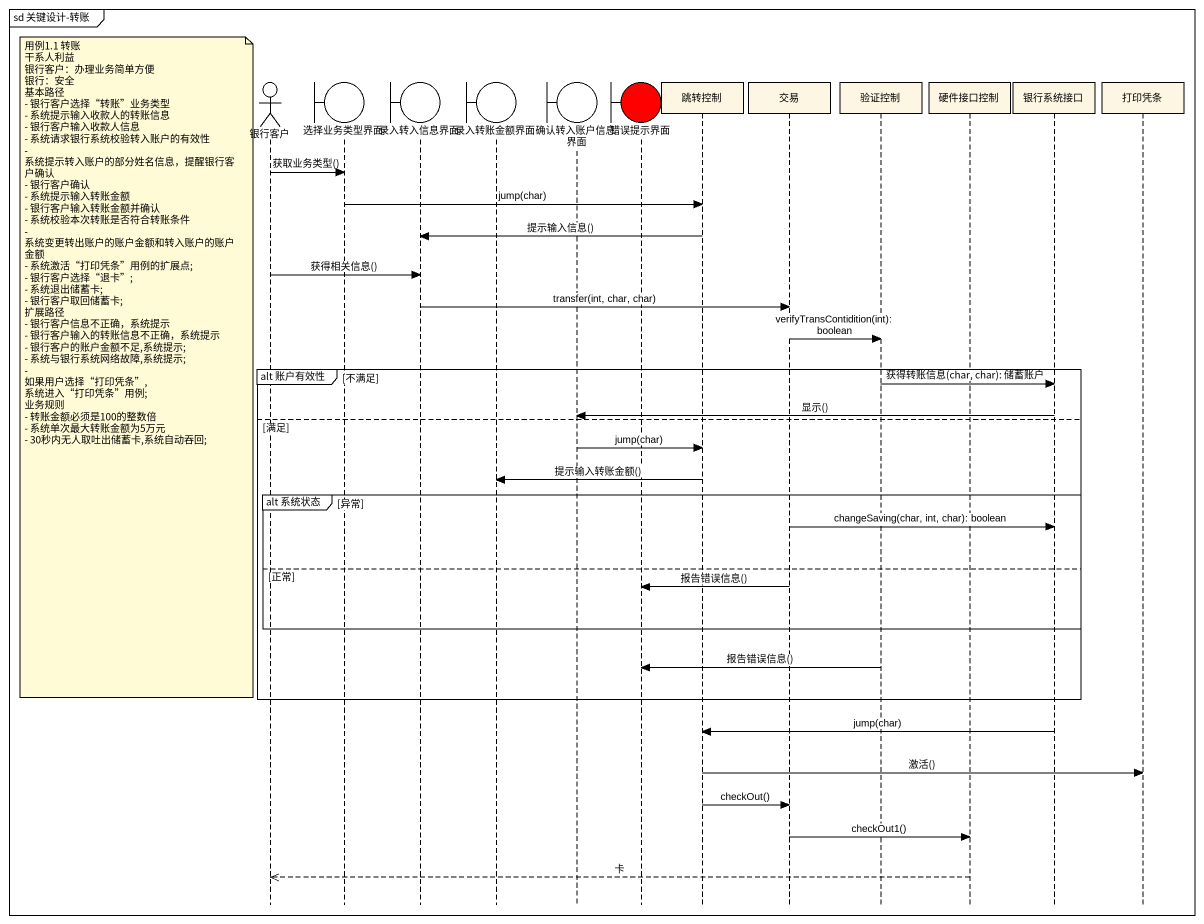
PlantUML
@startuml
mainframe sd 关键设计-转账
hide footbox
actor 银行客户
boundary 选择业务类型界面
boundary 录入转入信息界面
boundary 录入转账金额界面
boundary 确认转入账户信息界面
boundary 错误提示界面 #FF0000
participant 跳转控制
participant 交易
participant 验证控制
participant 硬件接口控制
participant 银行系统接口
participant 打印凭条

银行客户 -> 选择业务类型界面 : 获取业务类型()
选择业务类型界面 -> 跳转控制 : jump(char)
跳转控制 -> 录入转入信息界面 : 提示输入信息()
银行客户 -> 录入转入信息界面 : 获得相关信息()
录入转入信息界面 -> 交易 : transfer(int, char, char)
交易 -> 验证控制 : verifyTransContidition(int): boolean
note left of 银行客户
  用例1.1 转账
  干系人利益
  银行客户：办理业务简单方便
  银行：安全
  基本路径
  - 银行客户选择“转账”业务类型
  - 系统提示输入收款人的转账信息
  - 银行客户输入收款人信息
  - 系统请求银行系统校验转入账户的有效性
  - 系统提示转入账户的部分姓名信息，提醒银行客户确认
  - 银行客户确认
  - 系统提示输入转账金额
  - 银行客户输入转账金额并确认
  - 系统校验本次转账是否符合转账条件
  - 系统变更转出账户的账户金额和转入账户的账户金额
  - 系统激活“打印凭条”用例的扩展点;
  - 银行客户选择“退卡”;
  - 系统退出储蓄卡;
  - 银行客户取回储蓄卡;
  扩展路径
  - 银行客户信息不正确，系统提示
  - 银行客户输入的转账信息不正确，系统提示
  - 银行客户的账户金额不足,系统提示;
  - 系统与银行系统网络故障,系统提示;
  - 如果用户选择“打印凭条”,系统进入“打印凭条”用例;
  业务规则
  - 转账金额必须是100的整数倍
  - 系统单次最大转账金额为5万元
  - 30秒内无人取吐出储蓄卡,系统自动吞回;
end note
group alt 账户有效性 [不满足]
  验证控制 -> 银行系统接口 : 获得转账信息(char, char): 储蓄账户
  银行系统接口 -> 确认转入账户信息界面 : 显示()
else 满足
  确认转入账户信息界面 -> 跳转控制 : jump(char)
  跳转控制 -> 录入转账金额界面 : 提示输入转账金额()
  group alt 系统状态 [异常]
    交易 -> 银行系统接口 : changeSaving(char, int, char): boolean
  else 正常
    交易 -> 错误提示界面 : 报告错误信息()
  end
  验证控制 -> 错误提示界面 : 报告错误信息()
end
银行系统接口 -> 跳转控制 : jump(char)
跳转控制 -> 打印凭条 : 激活()
跳转控制 -> 交易 : checkOut()
交易 -> 硬件接口控制 : checkOut1()
硬件接口控制 -->> 银行客户 : 卡
@enduml
